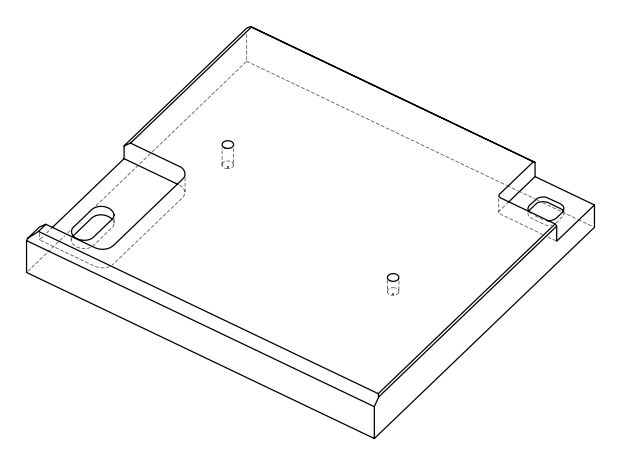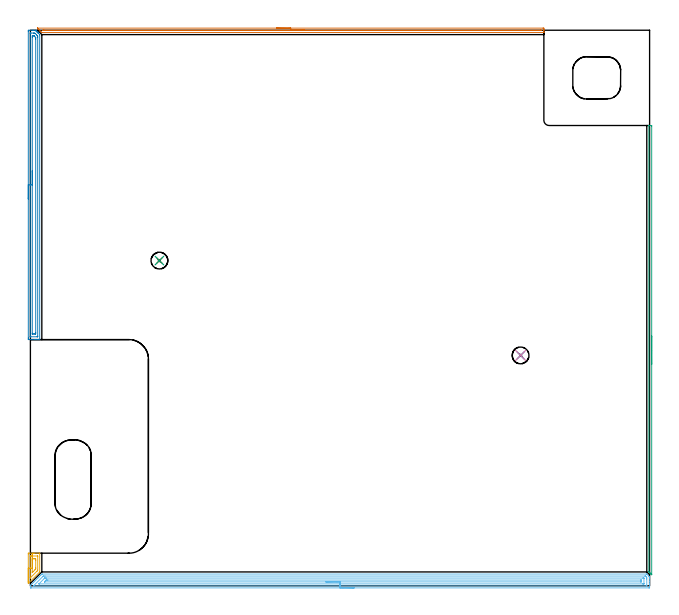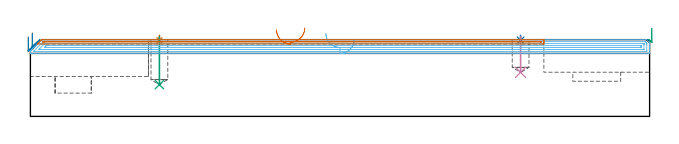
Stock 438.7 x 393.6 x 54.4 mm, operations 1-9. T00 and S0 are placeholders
(PLAN: 13 operations, 4 tool changes, 105.9 min)
(1 SPOT_DRILL | STEP1POCKET | NXT0321_9005460120000 | 0.03 min | 0 mm3)
(2 SPOT_DRILL_1 | STEP1POCKET_1 | NXT0321_9005460120000 | 0.03 min | 1 mm3)
(3 DRILL_BLIND_HOLE_INTO_CENTER | STEP1POCKET | UGT0301_229 | 0.14 min | 3268 mm3)
(4 DRILL_BLIND_HOLE_INTO_CENTER_1 | STEP1POCKET_1 | UGT0301_229 | 0.1 min | 2304 mm3)
(5 AREA_MILL | FG_CHAMFER_SURFACE | UGT0205_001 | 0.65 min | 920 mm3)
(6 AREA_MILL_1 | FG_CHAMFER_SURFACE_1 | UGT0205_001 | 14.13 min | 20835 mm3)
(7 AREA_MILL_2 | FG_CHAMFER_SURFACE_2 | UGT0205_001 | 5.86 min | 1746 mm3)
(8 AREA_MILL_3 | FG_CHAMFER_SURFACE_3 | UGT0205_001 | 5.47 min | 7332 mm3)
(9 AREA_MILL_4 | FG_CHAMFER_SURFACE_4 | UGT0205_001 | 2.69 min | 638 mm3)
(10 MILL_CORNER_NOTCH_RECTANGULAR | CORNER_NOTCH_RECTANGULAR | UGT0201_014 | Follow Part, ap 1.5, ae 75% | 46.35 min | 116718 mm3)
(11 MILL_RECTANGULAR_POCKET | POCKET_RECTANGULAR_STRAIGHT | UGT0201_008 | Follow Part, ap 4, ae 75% | 2.97 min | 50243 mm3)
(12 MILL_RECTANGULAR_POCKET_1 | POCKET_RECTANGULAR_STRAIGHT_1 | UGT0201_008 | Follow Part, ap 4, ae 75% | 0.46 min | 5974 mm3)
(13 MILL_SLOT | SLOT_PARTIAL_RECTANGULAR | UGT0201_008 | Follow Part, ap 4, ae 75% | 26.98 min | 293089 mm3)
(TOOL NXT0321_9005460120000 | NC Spot Drill, 142deg, 12mm, Carbide, Uncoated | D12 PA142 FL30 Z2)
(TOOL UGT0301_229 | Twist Drill 11.9 mm | D11.9 PA118 FL100 Z2)
(TOOL UGT0205_001 | Chamfer Mill 20 x 3 x 45 deg. | D20 FL50 Z2)
(TOOL UGT0201_014 | End mill 6 mm | D6 FL24 Z4)
(TOOL UGT0201_008 | End Mill 16 mm | D16 FL32 Z4)
(OP 1 SPOT_DRILL)
G17 G21 G94 G90
T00 M6
G54
G17 G0 G90 X91.4 Y230.4 S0 M3
G43 Z64.4 H0
G94 G81 G98 Z53.888 F250. R57.4
G80
M5
M2
(OP 2 SPOT_DRILL_1)
G17 G21 G94 G90
T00 M6
G54
G17 G0 G90 X347.3 Y163.2 S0 M3
G43 Z64.4 H0
G94 G81 G98 Z53.888 F250. R57.4
G80
M5
M2
(OP 3 DRILL_BLIND_HOLE_INTO_CENTER)
G17 G21 G94 G90
T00 M6
G54
G17 G0 G90 X91.4 Y230.4 S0 M3
G43 Z64.4 H0
G94 G81 G98 Z22.5 F250. R56.4
G80
M5
M2
(OP 4 DRILL_BLIND_HOLE_INTO_CENTER_1)
G17 G21 G94 G90
T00 M6
G54
G17 G0 G90 X347.3 Y163.2 S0 M3
G43 Z64.4 H0
G94 G81 G98 Z31.2 F250. R56.4
G80
M5
M2
(OP 5 AREA_MILL)
G17 G21 G94 G90
T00 M6
G54
G17 G0 G90 X-1.5 Y2.4 S1061 M3
G43 Z64.4 H0
Z56.3
G94 G1 Y2.438 Z55.428 F250.
Y2.552 Z54.564
Y2.741 Z53.712
Y3.003 Z52.88
Y3.337 Z52.074
Y3.74 Z51.3
Y4.208 Z50.564
Y4.74 Z49.872
Y5.329 Z49.229
Y5.972 Z48.64
Y6.664 Z48.108
Y7.4 Z47.64
Y8.174 Z47.237
Y8.98 Z46.903
Y9.812 Z46.641
Y10.664 Z46.452
Y11.528 Z46.338
Y12.4 Z46.3
X-1.499 Y22.587 Z46.301
X-1.494 Y23.089 Z46.302
X-1.491 Y23.093 Z46.305
X-0.992 Y23.1 Z46.804
X1.665 Z49.458
X2.41 Z50.208
X2.55 Z50.348
X6.442 Y23.099 Z54.24
X6.595 Y23.09 Z54.393
X6.6 Y23.03 Z54.4
Y10.185
X6.598 Y9.794 Z54.387
X6.537 Y9.737 Z54.336
X6.535 Y9.735 Z54.334
X-1.282 Y1.918 Z46.517
X-1.435 Y1.771 Z46.362
X-1.493 Y1.718 Z46.303
X-1.5 Y1.918 Z46.3
Y12.4
X-0.086 Z47.714
X-0.085 Y20.815 Z47.715
X-0.081 Y21.031 Z47.719
X-0.079 Y21.077 Z47.721
X0.021 Y21.09 Z47.821
X0.21 Y21.095 Z48.01
X0.495 Y21.099 Z48.295
X5.081 Z52.881
X5.123 Y21.098 Z52.923
X5.165 Y21.093 Z52.965
X5.179 Y21.09 Z52.979
X5.181 Y21.074 Z52.981
X5.183 Y21.027 Z52.983
X5.186 Y20.836 Z52.986
X5.185 Y11.071 Z52.985
X5.179 Y10.86 Z52.979
X5.05 Y10.712 Z52.85
X4.868 Y10.524 Z52.668
X4.535 Y10.185 Z52.335
X0.05 Y5.7 Z47.85
X-0.001 Y5.65 Z47.799
X-0.052 Y5.605 Z47.748
X-0.062 Y5.599 Z47.738
X-0.079 Y5.597 Z47.721
X-0.085 Y5.735 Z47.715
Y5.756
X-0.086 Y12.4 Z47.714
X1.328 Z49.128
Y17.608
X1.329 Y18.158 Z49.129
X1.33 Y18.493 Z49.13
X1.334 Y19.044 Z49.134
X1.335 Y19.077 Z49.135
X1.44 Y19.09 Z49.24
X1.552 Y19.097 Z49.352
X1.609 Y19.1 Z49.409
X1.665 Z49.465
X2.55 Z50.35
X3.382 Y19.097 Z51.182
X3.436 Y19.091 Z51.236
X3.764 Y19.044 Z51.564
X3.768 Y18.711 Z51.568
X3.771 Y18.158 Z51.571
Y17.822
Y12.843
X3.77 Y12.508 Z51.57
X3.766 Y11.957 Z51.566
X3.764 Y11.878 Z51.564
X3.714 Y11.822 Z51.514
X3.645 Y11.748 Z51.445
X3.436 Y11.535 Z51.236
X3.204 Y11.303 Z51.004
X2.086 Y10.185 Z49.886
X1.665 Y9.764 Z49.465
X1.432 Y9.533 Z49.232
X1.398 Y9.502 Z49.198
X1.356 Y9.467 Z49.156
X1.335 Y9.455 Z49.135
X1.333 Y9.491 Z49.133
X1.33 Y9.559 Z49.13
X1.329 Y9.635 Z49.129
X1.328 Y10.185 Z49.128
Y12.4
Y13.272 Z49.167
Y14.136 Z49.28
Y14.988 Z49.469
Y15.82 Z49.732
Y16.626 Z50.065
Y17.4 Z50.468
Y18.136 Z50.937
Y18.828 Z51.468
Y19.471 Z52.057
Y20.06 Z52.701
Y20.592 Z53.393
Y21.06 Z54.128
Y21.463 Z54.902
Y21.797 Z55.708
Y22.059 Z56.54
Y22.248 Z57.392
Y22.362 Z58.257
Y22.4 Z59.128
G0 Z64.4
M5
M2
(OP 6 AREA_MILL_1)
G17 G21 G94 G90
T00 M6
G54
G17 G0 G90 X229.35 Y-1.5 S1061 M3
G43 Z64.4 H0
Z54.6
G94 G1 X229.312 Z53.728 F250.
X229.198 Z52.863
X229.009 Z52.012
X228.747 Z51.18
X228.413 Z50.374
X228.01 Z49.6
X227.541 Z48.864
X227.01 Z48.172
X226.421 Z47.529
X225.778 Z46.94
X225.086 Z46.408
X224.35 Z45.94
X223.576 Z45.537
X222.77 Z45.203
X221.938 Z44.941
X221.086 Z44.752
X220.222 Z44.638
X219.35 Z44.6
X0.611
X0.407 Y-1.499 Z44.601
X0.164 Y-1.496 Z44.604
X0.002 Y-1.491 Z44.605
X0. Y-1.342 Z44.754
Y-1.181 Z44.915
Y-1.018 Z45.076
Y-0.18 Z45.919
Y0.194 Z46.291
X0.015 Y0.216 Z46.314
X0.372 Y0.572 Z46.672
X0.548 Y0.749 Z46.846
X0.844 Y1.044 Z47.144
X1.503 Y1.704 Z47.803
X2.396 Y2.597 Z48.696
X3.289 Y3.489 Z49.589
X4.182 Y4.382 Z50.481
X4.966 Y5.167 Z51.265
X5.075 Y5.276 Z51.373
X5.411 Y5.611 Z51.711
X5.624 Y5.824 Z51.924
X5.85 Y6.051 Z52.149
X5.967 Y6.169 Z52.265
X6.332 Y6.532 Z52.632
X6.49 Y6.69 Z52.79
X7.026 Y7.229 Z53.324
X7.307 Y7.507 Z53.607
X7.356 Y7.556 Z53.656
X8.066 Y8.265 Z54.363
X8.105 Y8.298 Z54.384
X8.646 Y8.3 Z54.4
X436.304
X436.695 Y8.297 Z54.387
X436.739 Y8.261 Z54.361
X438.138 Y6.862 Z52.962
X438.387 Y6.614 Z52.712
X438.509 Y6.493 Z52.589
X438.685 Y6.314 Z52.412
X438.696 Y6.294 Z52.392
X438.699 Y6.272 Z52.37
X438.7 Y6.26 Z52.359
Y5.167 Z51.262
Y3.075 Z49.172
Y1.633 Z47.728
Y1.028 Z47.125
Y-0.739 Z45.358
X438.697 Y-1.018 Z45.079
X438.691 Y-1.492 Z44.606
X438.571 Y-1.494 Z44.603
X438.089 Y-1.5 Z44.6
X219.35
Y-0.086 Z46.014
X2.347
X2.239 Y-0.084 Z46.016
X2.187 Y-0.08 Z46.02
X2.181 Y-0.078 Z46.022
Y-0.075 Z46.025
X2.199 Y-0.053 Z46.047
X2.255 Y0.005 Z46.105
X2.314 Y0.064 Z46.164
X8.646 Y6.395 Z52.495
X8.919 Y6.664 Z52.764
X9.128 Y6.867 Z52.967
X9.539 Y6.883 Z52.983
X9.589 Y6.884 Z52.984
X10.431 Y6.886 Z52.986
X435.46
X435.566 Y6.884 Z52.984
X435.618 Y6.881 Z52.981
X435.641 Y6.879 Z52.979
X435.684 Y6.855 Z52.955
X436.101 Y6.445 Z52.545
X436.304 Y6.245 Z52.345
X436.495 Y6.051 Z52.151
X436.682 Y5.857 Z51.957
X436.693 Y5.666 Z51.766
X436.698 Y5.167 Z51.267
X436.7 Y4.775 Z50.875
X436.699 Y0.358 Z46.458
X436.691 Y-0.035 Z46.065
X436.689 Y-0.08 Z46.02
X436.672 Y-0.081 Z46.019
X436.62 Y-0.084 Z46.016
X436.515 Y-0.085 Z46.015
X436.304 Y-0.086 Z46.014
X219.35
Y1.328 Z47.428
X6.275 Y1.329 Z47.429
X6.189 Y1.33 Z47.43
X6.137 Y1.331 Z47.431
X6.059 Y1.335 Z47.435
X6.108 Y1.396 Z47.496
X6.154 Y1.448 Z47.548
X6.333 Y1.633 Z47.733
X9.703 Y5.004 Z51.104
X9.868 Y5.167 Z51.267
X10.152 Y5.444 Z51.544
X10.172 Y5.461 Z51.561
X10.202 Y5.464 Z51.564
X10.278 Y5.468 Z51.568
X10.431 Y5.47 Z51.57
X11.017 Y5.471 Z51.571
X11.324
X433.625
X434.213 Y5.47 Z51.57
X434.518 Y5.466 Z51.566
X434.616 Y5.464 Z51.564
X434.667 Y5.422 Z51.522
X434.69 Y5.396 Z51.496
X434.693 Y5.347 Z51.447
X434.698 Y5.167 Z51.267
X434.7 Y4.988 Z51.088
X434.699 Y1.454 Z47.554
X434.695 Y1.393 Z47.493
X434.69 Y1.347 Z47.447
X434.684 Y1.335 Z47.435
X434.671 Y1.333 Z47.433
X434.518 Y1.331 Z47.431
X433.933 Y1.329 Z47.429
X433.625 Y1.328 Z47.428
X219.35
Y2.743 Z48.843
X10.431
X10.201 Y2.744 Z48.844
X9.975 Y2.748 Z48.848
X9.91 Y2.75 Z48.85
X9.948 Y2.792 Z48.892
X10. Y2.849 Z48.949
X10.49 Y3.342 Z49.442
X10.935 Y3.785 Z49.885
X11.066 Y3.914 Z50.014
X11.173 Y4.016 Z50.116
X11.206 Y4.046 Z50.146
X11.243 Y4.05 Z50.15
X11.324 Y4.053 Z50.153
X11.554 Y4.056 Z50.156
X12.217 Y4.057 Z50.157
X12.446
X432.586
X432.638 Y4.056 Z50.156
X432.675 Y4.053 Z50.153
X432.689 Y4.051 Z50.151
X432.691 Y4.032 Z50.132
X432.696 Y3.833 Z49.933
X432.7 Y3.432 Z49.532
Y3.4 Z49.5
X432.694 Y2.974 Z49.074
X432.69 Y2.763 Z48.863
X432.683 Y2.749 Z48.849
X432.656 Y2.747 Z48.847
X432.599 Y2.744 Z48.844
X432.503 Y2.743 Z48.843
X219.35
X218.478 Z48.881
X217.613 Z48.995
X216.762 Z49.183
X215.93 Z49.446
X215.124 Z49.78
X214.35 Z50.182
X213.614 Z50.651
X212.922 Z51.182
X212.279 Z51.772
X211.69 Z52.415
X211.158 Z53.107
X210.69 Z53.843
X210.287 Z54.616
X209.953 Z55.422
X209.691 Z56.254
X209.502 Z57.106
X209.388 Z57.971
X209.35 Z58.843
G0 Z64.4
M5
M2
(OP 7 AREA_MILL_2)
G17 G21 G94 G90
T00 M6
G54
G17 G0 G90 X174.4 Y395.1 S1061 M3
G43 Z64.4 H0
Z61.3
G94 G1 X174.438 Z60.428 F250.
X174.552 Z59.564
X174.741 Z58.712
X175.003 Z57.88
X175.337 Z57.074
X175.74 Z56.3
X176.209 Z55.564
X176.74 Z54.872
X177.329 Z54.229
X177.972 Z53.64
X178.664 Z53.108
X179.4 Z52.64
X180.174 Z52.237
X180.98 Z51.903
X181.812 Z51.641
X182.664 Z51.452
X183.529 Z51.338
X184.4 Z51.3
X363.175
X363.43 Y395.098
X363.79 Y395.093 Z51.301
X363.8 Y394.851 Z51.544
Y394.33 Z52.067
Y393.983 Z52.412
Y393.462 Z52.933
Y393.116 Z53.278
Y392.425 Z53.975
Y392.199 Z54.201
X363.798 Y392.098 Z54.294
X363.79 Y392.003 Z54.388
X363.622 Y392. Z54.4
X8.307
X8.105 Y392.004 Z54.389
X8.026 Y392.072 Z54.325
X7.544 Y392.557 Z53.843
X6.116 Y393.983 Z52.416
X5.154 Y394.945 Z51.453
X5.105 Y394.993 Z51.403
X5.018 Y395.09 Z51.302
X5.052 Y395.095 Z51.299
X5.083 Y395.098 Z51.298
X5.114 Y395.099 Z51.299
X5.165 Y395.1 Z51.3
X184.4
Y393.686 Z52.714
X361.387 Y393.685 Z52.715
X361.696 Y393.684 Z52.716
X361.759 Y393.681 Z52.719
X361.785 Y393.679 Z52.721
X361.79 Y393.668 Z52.732
X361.796 Y393.587 Z52.813
X361.79 Y393.438 Z52.962
X361.786 Y393.421 Z52.979
X361.754 Y393.419 Z52.981
X361.667 Y393.417 Z52.983
X361.387 Y393.415 Z52.985
X361.08 Y393.414 Z52.986
X9.788 Y393.415 Z52.985
X9.481 Y393.416 Z52.984
X9.201 Y393.42 Z52.98
X9.159 Y393.421 Z52.979
X9.106 Y393.456 Z52.944
X9.007 Y393.553 Z52.847
X8.912 Y393.65 Z52.75
X8.89 Y393.679 Z52.721
X8.922 Y393.681 Z52.719
X9.201 Y393.684 Z52.716
X9.508 Y393.685 Z52.715
X9.788 Y393.686 Z52.714
X184.4
X185.272 Z52.752
X186.137 Z52.866
X186.988 Z53.055
X187.82 Z53.317
X188.626 Z53.651
X189.4 Z54.054
X190.136 Z54.523
X190.828 Z55.054
X191.471 Z55.643
X192.061 Z56.286
X192.592 Z56.978
X193.06 Z57.714
X193.463 Z58.488
X193.797 Z59.294
X194.059 Z60.126
X194.248 Z60.978
X194.362 Z61.843
X194.4 Z62.714
G0 Z64.4
M5
M2
(OP 8 AREA_MILL_3)
G17 G21 G94 G90
T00 M6
G54
G17 G0 G90 X-1.5 Y274. S1061 M3
G43 Z64.4 H0
Z56.3
G94 G1 Y274.038 Z55.428 F250.
Y274.152 Z54.564
Y274.341 Z53.712
Y274.603 Z52.88
Y274.937 Z52.074
Y275.34 Z51.3
Y275.808 Z50.564
Y276.34 Z49.872
Y276.929 Z49.229
Y277.572 Z48.64
Y278.264 Z48.109
Y279. Z47.64
Y279.774 Z47.237
Y280.58 Z46.903
Y281.412 Z46.641
Y282.263 Z46.452
Y283.128 Z46.338
Y284. Z46.3
Y392.602
X-1.499 Y392.983 Z46.301
X-1.494 Y393.489 Z46.303
X-1.491 Y393.591 Z46.305
X-0.992 Y393.6 Z46.804
X1.665 Z49.46
X2.341 Z50.141
X3.435 Y393.599 Z51.234
X3.492 Y393.597 Z51.29
X3.522 Y393.578 Z51.321
X3.643 Y393.457 Z51.442
X3.731 Y393.371 Z51.527
X3.82 Y393.28 Z51.619
X3.936 Y393.165 Z51.735
X4.026 Y393.076 Z51.822
X4.118 Y392.983 Z51.917
X4.228 Y392.872 Z52.028
X4.321 Y392.781 Z52.117
X4.415 Y392.685 Z52.215
X4.521 Y392.579 Z52.32
X4.616 Y392.486 Z52.412
X4.713 Y392.387 Z52.513
X4.814 Y392.287 Z52.613
X4.911 Y392.191 Z52.707
X5.011 Y392.089 Z52.81
X5.106 Y391.994 Z52.906
X5.206 Y391.895 Z53.003
X5.309 Y391.792 Z53.108
X5.399 Y391.701 Z53.198
X5.502 Y391.6 Z53.298
X5.606 Y391.494 Z53.406
X5.691 Y391.409 Z53.491
X5.797 Y391.305 Z53.593
X6.535 Y390.566 Z54.333
X6.546 Y390.555 Z54.343
X6.604 Y390.5 Z54.395
X6.6 Y390.307 Z54.4
Y174.567
X6.605 Y174.41 Z54.395
X6.576 Y174.408 Z54.367
X6.212 Y174.4 Z54.011
X5.883 Z53.683
X5.206 Z53.001
X3.983 Z51.78
X3.435 Z51.23
X2.824 Z50.619
X-0.992 Y174.401 Z46.805
X-1.227 Y174.403 Z46.57
X-1.492 Y174.409 Z46.306
X-1.495 Y174.51 Z46.303
X-1.499 Y175.017 Z46.301
X-1.5 Y175.53 Z46.3
Y284.
X-0.086 Z47.714
Y391.196
X-0.084 Y391.414 Z47.716
X-0.081 Y391.523 Z47.719
X-0.079 Y391.574 Z47.721
X-0.071 Y391.59 Z47.729
X-0.021 Y391.592 Z47.779
X0.38 Y391.599 Z48.18
X2.15 Z49.95
X2.55 Y391.596 Z50.35
X3.045 Y391.59 Z50.845
X3.442 Y391.209 Z51.242
X4.321 Y390.329 Z52.121
X4.347 Y390.303 Z52.147
X5.179 Y389.438 Z52.979
X5.18 Y389.41 Z52.98
X5.186 Y388.537 Z52.986
Y176.804
X5.184 Y176.586 Z52.984
X5.181 Y176.477 Z52.981
X5.179 Y176.426 Z52.979
X5.171 Y176.41 Z52.971
X5.121 Y176.408 Z52.921
X4.72 Y176.401 Z52.52
X0.293 Z48.093
X0.045 Y176.405 Z47.845
X-0.067 Y176.41 Z47.733
X-0.079 Y176.414 Z47.721
X-0.081 Y176.432 Z47.719
X-0.084 Y176.481 Z47.716
X-0.085 Y176.582 Z47.715
X-0.086 Y176.783 Z47.714
Y284.
X1.328 Z49.128
X1.329 Y388.516 Z49.129
X1.33 Y388.854 Z49.13
X1.334 Y389.41 Z49.134
X1.335 Y389.57 Z49.135
X1.484 Y389.591 Z49.284
X1.665 Y389.594 Z49.465
X2.365 Y389.596 Z50.165
X2.55 Y389.59 Z50.35
X2.607 Y389.581 Z50.407
X2.668 Y389.525 Z50.468
X2.789 Y389.41 Z50.589
X3.435 Y388.76 Z51.235
X3.673 Y388.516 Z51.473
X3.75 Y388.429 Z51.55
X3.765 Y388.386 Z51.565
X3.767 Y388.346 Z51.567
X3.77 Y388.179 Z51.57
X3.771 Y387.623 Z51.571
Y387.284
Y179.484
X3.77 Y179.146 Z51.57
X3.766 Y178.591 Z51.566
X3.765 Y178.43 Z51.565
X3.616 Y178.409 Z51.416
X3.435 Y178.405 Z51.235
X2.739 Y178.4 Z50.539
X2.55 Z50.35
X1.853 Z49.653
X1.665 Z49.465
X1.476 Y178.402 Z49.276
X1.35 Y178.407 Z49.15
X1.334 Y178.41 Z49.134
X1.332 Y178.415 Z49.132
X1.33 Y178.437 Z49.13
X1.328 Y178.93 Z49.128
Y284.
Y284.872 Z49.167
Y285.736 Z49.28
Y286.588 Z49.469
Y287.42 Z49.732
Y288.226 Z50.065
Y289. Z50.468
Y289.736 Z50.937
Y290.428 Z51.468
Y291.071 Z52.057
Y291.66 Z52.701
Y292.191 Z53.393
Y292.66 Z54.128
Y293.063 Z54.902
Y293.397 Z55.708
Y293.659 Z56.54
Y293.848 Z57.392
Y293.962 Z58.257
Y294. Z59.128
G0 Z64.4
M5
M2
(OP 9 AREA_MILL_4)
G17 G21 G94 G90
T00 M6
G54
G17 G0 G90 X440.2 Y176.95 S1061 M3
G43 Z64.4 H0
Z62.4
G94 G1 Y176.912 Z61.528 F250.
Y176.798 Z60.663
Y176.609 Z59.812
Y176.347 Z58.98
Y176.013 Z58.174
Y175.61 Z57.4
Y175.142 Z56.664
Y174.61 Z55.972
Y174.021 Z55.329
Y173.378 Z54.74
Y172.686 Z54.208
Y171.95 Z53.74
Y171.176 Z53.337
Y170.37 Z53.003
Y169.538 Z52.741
Y168.686 Z52.552
Y167.822 Z52.438
Y166.95 Z52.4
Y8.043
X440.195 Y7.82 Z52.403
X440.193 Y7.818 Z52.404
X440.179 Y7.82 Z52.419
X439.821 Y8.179 Z52.779
X439.644 Y8.354 Z52.952
X439.584 Y8.415 Z53.015
X439.409 Y8.59 Z53.19
X439.348 Y8.65 Z53.248
X439.287 Y8.713 Z53.313
X439.114 Y8.885 Z53.485
X439.052 Y8.947 Z53.545
X438.989 Y9.011 Z53.61
X438.819 Y9.18 Z53.78
X438.756 Y9.243 Z53.841
X438.301 Y9.7 Z54.297
X438.206 Y9.797 Z54.391
X438.2 Y10.201 Z54.4
Y325.931
X438.203 Y326.091 Z54.388
X438.242 Y326.1 Z54.349
X438.62 Z53.98
X438.973 Z53.626
X439.644 Z52.951
X439.98 Z52.617
X440.191 Y326.098 Z52.405
X440.196 Y325.931 Z52.404
X440.2 Y325.652 Z52.4
Y166.95
Y166.078 Z52.438
Y165.214 Z52.552
Y164.362 Z52.741
Y163.53 Z53.003
Y162.724 Z53.337
Y161.95 Z53.74
Y161.214 Z54.208
Y160.522 Z54.74
Y159.879 Z55.329
Y159.29 Z55.972
Y158.758 Z56.664
Y158.29 Z57.4
Y157.887 Z58.174
Y157.553 Z58.98
Y157.291 Z59.812
Y157.102 Z60.663
Y156.988 Z61.528
Y156.95 Z62.4
G0 Z64.4
M5
M2
